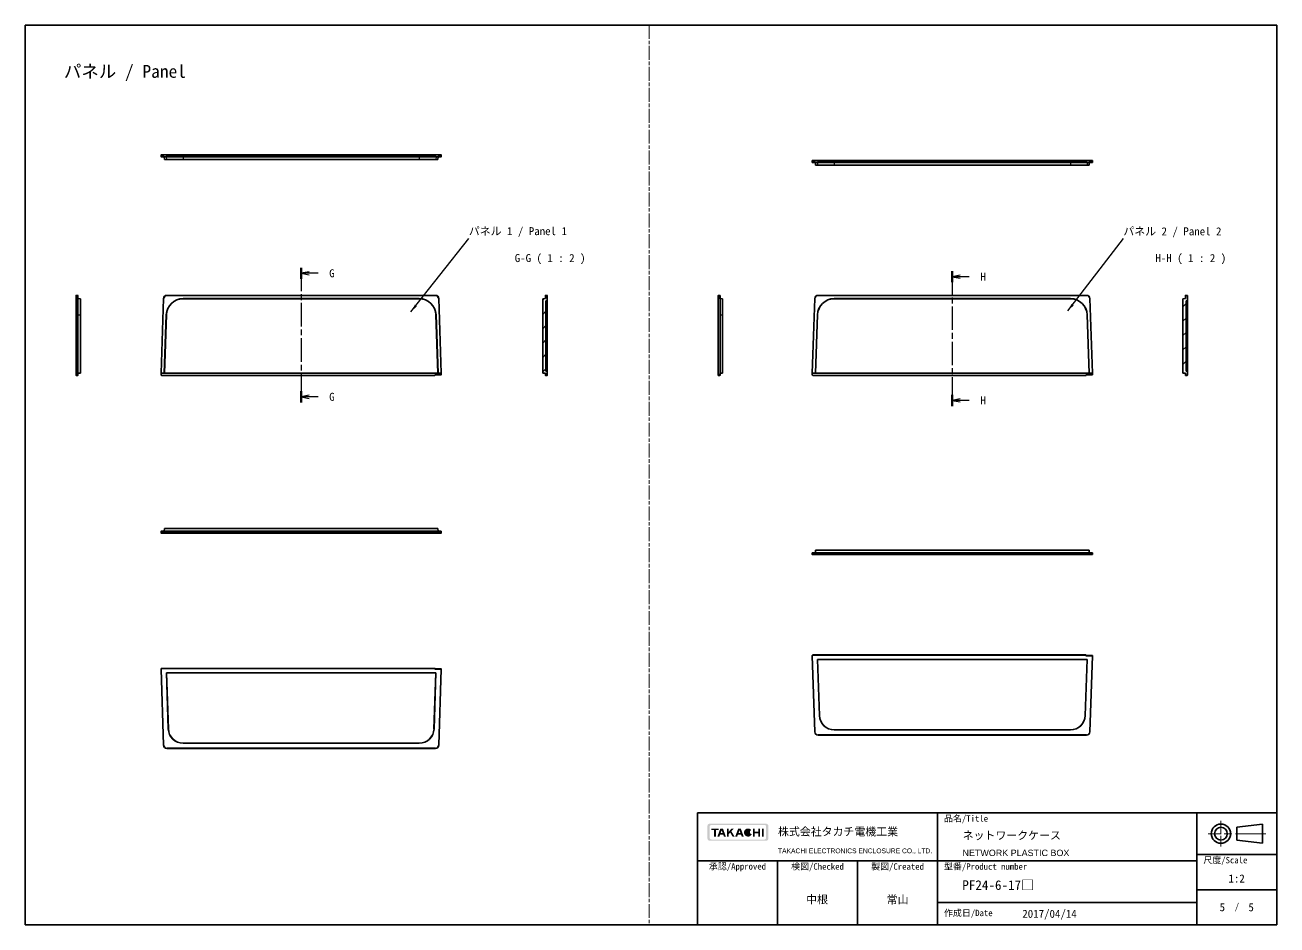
# Model space of a CAD drawing. Header units: millimetres. Extents: x 29 to 4761, y 16 to 859.
# Drawn here: x 3979 to 4761, y 16 to 578 of the extents above; entities that cross this region are included whole.
import ezdxf
from ezdxf.enums import TextEntityAlignment as Align

# ---------------------------------------------------------------- set-up
doc = ezdxf.new("R2010")
doc.units = ezdxf.units.MM
doc.header["$LTSCALE"] = 2
doc.linetypes.add('CHAIN', pattern=[0.3543, 0.2362, -0.0295, 0.0591, -0.0295])
for name, color, linetype, lineweight in [('Border (ISO)', 7, 'Continuous', 35), ('Hatch (ISO)', 1, 'Continuous', 18), ('Section Line (ISO)', 7, 'CHAIN', 25), ('Sketch Geometry (ISO)', 7, 'Continuous', 18), ('Symbol (ISO)', 7, 'Continuous', 18), ('Title (ISO)', 7, 'Continuous', 35), ('Visible (ISO)', 7, 'Continuous', 35), ('Visible Narrow (ISO)', 7, 'Continuous', 25)]:
    doc.layers.add(name, color=color, linetype=linetype, lineweight=lineweight)
doc.styles.add('QCADDimTextStyle', font='txt')
doc.styles.add('textstyle4', font='msgothic.ttc')
doc.styles.add('textstyle5', font='arial.ttf')
doc.dimstyles.new('QCADDimStyle', dxfattribs={"dimtxt": 1.8, "dimasz": 1.8, "dimexe": 0.18, "dimexo": 0.0625, "dimgap": 0.09, "dimtad": 0, "dimtih": 1, "dimtoh": 1, "dimdec": 4, "dimzin": 0, "dimdsep": 46, "dimtxsty": 'QCADDimTextStyle', "dimcen": 0.09, "dimadec": 0, "dimazin": 0, "dimtfac": 1, "dimtdec": 4, "dimtofl": 0, "dimtmove": 2, "dimatfit": 3, "dimfxl": 0, "dimtolj": 1, "dimtzin": 0, "dimarcsym": 0})
pattern_1 = [(45, (3950, 0.015), (-4.49013, 4.49013), [])]

# ---------------------------------------------------------------- blocks, each defined once
blk = doc.blocks.new('図面枠 tk図枠')
at = {"layer": 'Border (ISO)'}
for p, q in [((14.5, 289), (405.5, 289)), ((14.5, 289), (14.5, 8)), ((405.5, 289), (405.5, 8)), ((14.5, 8), (405.5, 8))]:
    blk.add_line(p, q, dxfattribs=at)
blk = doc.blocks.new('表題欄 tk表題欄')
at = {"layer": 'Hatch (ISO)', "transparency": 33554687}
h = blk.add_hatch(color=256, dxfattribs=at)
edge = h.paths.add_edge_path(flags=0)
edge.add_arc((95.58, 236.3), 0.596, 270, 360)
edge.add_line((96.17, 236.3), (96.17, 239.71))
edge.add_arc((95.58, 239.71), 0.596, 0, 90)
edge.add_line((95.58, 240.31), (79.14, 240.31))
edge.add_arc((79.14, 239.71), 0.596, 90, 180)
edge.add_line((78.54, 239.71), (78.54, 236.3))
edge.add_arc((79.14, 236.3), 0.596, 180, 270)
edge.add_line((79.14, 235.7), (95.58, 235.7))
edge = h.paths.add_edge_path(flags=0)
edge.add_line((77.84, 239.96), (77.84, 236.05))
edge.add_arc((78.54, 236.05), 0.702, 180, 270)
edge.add_line((78.54, 235.35), (96.17, 235.35))
edge.add_arc((96.17, 236.05), 0.702, 270, 360)
edge.add_line((96.87, 236.05), (96.87, 239.96))
edge.add_arc((96.17, 239.96), 0.702, 0, 90)
edge.add_line((96.17, 240.66), (78.54, 240.66))
edge.add_arc((78.54, 239.96), 0.702, 90, 180)
for points in [[(79.07, 239.15), (79.07, 238.66), (79.92, 238.66), (79.92, 236.66), (80.51, 236.66), (80.51, 238.66), (81.36, 238.66), (81.36, 239.15)], [(85.68, 236.66), (84.94, 237.89), (84.42, 237.32), (84.42, 236.66), (83.9, 236.66), (83.9, 239.15), (84.42, 239.15), (84.42, 238.1), (85.39, 239.15), (86.11, 239.15), (85.32, 238.3), (86.3, 236.66)], [(92.09, 239.15), (92.09, 236.66), (92.61, 236.66), (92.61, 237.66), (93.77, 237.66), (93.77, 236.66), (94.29, 236.66), (94.29, 239.15), (93.77, 239.15), (93.77, 238.15), (92.61, 238.15), (92.61, 239.15)], [(94.84, 239.15), (94.84, 236.66), (95.36, 236.66), (95.36, 239.15)]]:
    blk.add_hatch(color=256, dxfattribs=at).paths.add_polyline_path(points, flags=0)
h = blk.add_hatch(color=256, dxfattribs=at)
h.paths.add_polyline_path([(82.59, 237.71), (81.95, 237.71), (82.27, 238.58)], flags=0)
h.paths.add_polyline_path([(82.78, 237.2), (81.76, 237.2), (81.57, 236.66), (80.95, 236.66), (81.86, 239.15), (82.68, 239.15), (83.59, 236.66), (82.98, 236.66)], flags=0)
h = blk.add_hatch(color=256, dxfattribs=at)
h.paths.add_polyline_path([(87.53, 237.71), (88.16, 237.71), (87.85, 238.58)], flags=0)
h.paths.add_polyline_path([(87.14, 236.66), (87.34, 237.2), (88.35, 237.2), (88.55, 236.66), (89.17, 236.66), (88.25, 239.15), (87.44, 239.15), (86.52, 236.66)], flags=0)
h = blk.add_hatch(color=256, dxfattribs=at)
edge = h.paths.add_edge_path(flags=0)
edge.add_arc((90.52, 237.9), 1.27, 38.5505, 336.582)
edge.add_line((91.69, 237.4), (91.17, 237.62))
edge.add_ellipse((90.52, 237.9), major_axis=(0, -0.8), ratio=0.867347, start_angle=-235.349, end_angle=69.4109, ccw=False)
edge.add_line((91.09, 238.36), (91.52, 238.7))
at = {"layer": 'Title (ISO)'}
for p, q in [((74.71, 244.05), (255.71, 244.05)), ((74.71, 209.05), (74.71, 244.05)), ((149.71, 244.05), (149.71, 209.05)), ((230.71, 244.05), (230.71, 209.05)), ((255.71, 244.05), (255.71, 209.05)), ((243.21, 239.55), (251.21, 240.55)), ((243.21, 239.55), (243.21, 235.55)), ((251.21, 234.55), (251.21, 240.55)), ((243.21, 235.55), (251.21, 234.55)), ((230.71, 231.05), (255.71, 231.05)), ((74.71, 229.05), (230.71, 229.05)), ((99.71, 229.05), (99.71, 209.05)), ((124.71, 229.05), (124.71, 209.05)), ((230.71, 220.05), (255.71, 220.05)), ((149.71, 216.05), (230.71, 216.05)), ((255.71, 209.05), (74.71, 209.05))]:
    blk.add_line(p, q, dxfattribs=at)
at = {"layer": 'Title (ISO)', "color": 4, "linetype": 'CHAIN', "lineweight": 18, "ltscale": 8.88956}
blk.add_line((238.21, 241.55), (238.21, 233.55), dxfattribs=at)
at = {"layer": 'Title (ISO)', "color": 4, "linetype": 'CHAIN', "lineweight": 18, "ltscale": 20.001633}
blk.add_line((252.21, 237.55), (234.21, 237.55), dxfattribs=at)
at = {"layer": 'Title (ISO)'}
for radius in [3, 2]:
    blk.add_circle((238.21, 237.55), radius, dxfattribs=at)
at = {"layer": 'Title (ISO)', "color": 1, "char_height": 2, "line_spacing_factor": 1.5, "style": 'textstyle4'}
for s, insert, attachment_point in [('\\fMS Gothic|b0|i0|undefinedundefined|undefinedundefined;\\H2.0000;品名/Title', (151.71, 242.05), 4), ('\\fMS Gothic|b0|i0|undefinedundefined|undefinedundefined;\\H2.0000;承認/Approved', (87.21, 227.05), 5), ('\\fMS Gothic|b0|i0|undefinedundefined|undefinedundefined;\\H2.0000;検図/Checked', (112.21, 227.05), 5), ('\\fMS Gothic|b0|i0|undefinedundefined|undefinedundefined;\\H2.0000;製図/Created', (137.21, 227.05), 5), ('\\fMS Gothic|b0|i0|undefinedundefined|undefinedundefined;\\H2.0000;型番/Product number', (151.71, 227.05), 4), ('\\fMS Gothic|b0|i0|undefinedundefined|undefinedundefined;\\H2.0000;尺度/Scale', (232.71, 229.05), 4), ('\\fMS Gothic|b0|i0|undefinedundefined|undefinedundefined;\\H2.0000;作成日/Date', (151.71, 212.55), 4)]:
    blk.add_mtext(s, dxfattribs=dict(at, insert=insert, attachment_point=attachment_point))
at = {"layer": 'Title (ISO)', "color": 7, "line_spacing_factor": 1.5, "style": 'textstyle4'}
for s, insert, char_height, attachment_point in [('株式会社タカチ電機工業', (99.87, 238.05), 2.5, 4), ('\\fArial|b0|i0|undefinedundefined|undefinedundefined;\\H1.4986;TAKACHI ELECTRONICS ENCLOSURE CO., LTD.', (99.87, 232.05), 1.4986, 4), ('\\fMS Gothic|b0|i0|undefinedundefined|undefinedundefined;\\H2.0000;/', (243.21, 214.55), 2, 5)]:
    blk.add_mtext(s, dxfattribs=dict(at, insert=insert, char_height=char_height, attachment_point=attachment_point))
at = {"layer": 'Title (ISO)', "color": 7}
for tag, height, style, p in [('<品名>', 2.5, 'textstyle4', (157.54, 237)), ('<Title>', 2, 'textstyle5', (157.5, 231.55)), ('<型番>', 3, 'textstyle4', (157.44, 221.49))]:
    blk.add_attdef(tag, text='', height=height, dxfattribs=dict(at, style=style)).set_placement(p, align=Align.MIDDLE_LEFT)
at = {"layer": 'Title (ISO)', "color": 7, "style": 'textstyle4'}
for tag, p in [('<尺度>', (243.11, 223.55)), ('<承認>', (87.21, 217.05)), ('<検図>', (112.07, 217)), ('<製図>', (137.21, 216.96)), ('<ページ_No.>', (238.86, 214.55)), ('<総ページ数>', (247.71, 214.55)), ('作成日', (184.67, 212.53))]:
    blk.add_attdef(tag, text='', height=2.5, dxfattribs=at).set_placement(p, align=Align.MIDDLE_CENTER)
blk = doc.blocks.new('2dTransSection6')
at = {"layer": 'Section Line (ISO)', "linetype": 'CHAIN', "ltscale": 15.550356}
blk.add_line((100.74, 213.24), (100.74, 171.16), dxfattribs=at)
at = {"layer": 'Section Line (ISO)', "linetype": 'Continuous', "lineweight": 50}
for p, q in [((100.74, 213.24), (100.74, 209.73)), ((100.74, 174.67), (100.74, 171.16))]:
    blk.add_line(p, q, dxfattribs=at)
at = {"layer": 'Section Line (ISO)', "linetype": 'Continuous'}
for p, q in [((103.24, 211.98), (100.74, 211.48)), ((103.24, 211.48), (100.74, 211.48)), ((100.74, 211.48), (103.24, 210.98)), ((106.04, 211.48), (103.24, 211.48)), ((103.24, 173.41), (100.74, 172.91)), ((103.24, 172.91), (100.74, 172.91)), ((100.74, 172.91), (103.24, 172.41)), ((106.04, 172.91), (103.24, 172.91))]:
    blk.add_line(p, q, dxfattribs=at)
at = {"layer": 'Section Line (ISO)', "char_height": 2.5, "attachment_point": 7, "style": 'textstyle4'}
for insert in [(109.5, 210.21), (109.5, 171.64)]:
    blk.add_mtext('G', dxfattribs=dict(at, insert=insert))
blk = doc.blocks.new('2dTransSection7')
at = {"layer": 'Section Line (ISO)', "linetype": 'CHAIN', "ltscale": 15.575202}
blk.add_line((304.11, 212.19), (304.11, 170.04), dxfattribs=at)
at = {"layer": 'Section Line (ISO)', "linetype": 'Continuous', "lineweight": 50}
for p, q in [((304.11, 212.19), (304.11, 208.67)), ((304.11, 173.56), (304.11, 170.04))]:
    blk.add_line(p, q, dxfattribs=at)
at = {"layer": 'Section Line (ISO)', "linetype": 'Continuous'}
for p, q in [((306.61, 210.93), (304.11, 210.43)), ((306.61, 210.43), (304.11, 210.43)), ((304.11, 210.43), (306.61, 209.93)), ((309.42, 210.43), (306.61, 210.43)), ((306.61, 172.3), (304.11, 171.8)), ((306.61, 171.8), (304.11, 171.8)), ((304.11, 171.8), (306.61, 171.3)), ((309.42, 171.8), (306.61, 171.8))]:
    blk.add_line(p, q, dxfattribs=at)
at = {"layer": 'Section Line (ISO)', "char_height": 2.5, "attachment_point": 7, "style": 'textstyle4'}
for insert in [(312.9, 209.2), (312.9, 170.58)]:
    blk.add_mtext('H', dxfattribs=dict(at, insert=insert))

msp = doc.modelspace()

# ---------------------------------------------------------------- hatches: boundary and pattern name
at = {"layer": 'Hatch (ISO)', "transparency": 33554687}
h = msp.add_hatch(dxfattribs=at)
h.set_pattern_fill('ANSI31', color=256, scale=50.8, style=0, pattern_type=0)
h.set_pattern_definition(pattern_1)
edge = h.paths.add_edge_path(flags=0)
edge.add_ellipse((4304.15, 359.27), major_axis=(-0.0999, -0.0035), ratio=1, start_angle=0, end_angle=88)
edge.add_line((4304.15, 359.17), (4305.1, 359.17))
edge.add_ellipse((4305.1, 359.27), major_axis=(0, -0.1), ratio=1, start_angle=0, end_angle=90)
edge.add_line((4305.2, 359.27), (4305.2, 361.92))
edge.add_line((4305.2, 361.92), (4304.4, 361.95))
edge.add_line((4304.4, 361.95), (4304.4, 405.89))
edge.add_line((4304.4, 405.89), (4305.2, 405.92))
edge.add_line((4305.2, 405.92), (4305.2, 409.07))
edge.add_ellipse((4305.1, 409.07), major_axis=(0.1, 0), ratio=1, start_angle=0, end_angle=90)
edge.add_line((4305.1, 409.17), (4304.1, 409.17))
edge.add_ellipse((4304.1, 409.07), major_axis=(0, 0.1), ratio=1, start_angle=0, end_angle=90)
edge.add_line((4304, 409.07), (4304, 407.17))
edge.add_line((4304, 407.17), (4302.4, 407.11))
edge.add_line((4302.4, 407.11), (4302.4, 360.68))
edge.add_line((4302.4, 360.68), (4304, 360.67))
edge.add_line((4304, 360.67), (4304.05, 359.26))
h = msp.add_hatch(dxfattribs=at)
h.set_pattern_fill('ANSI31', color=256, scale=50.8, style=0, pattern_type=0)
h.set_pattern_definition(pattern_1)
edge = h.paths.add_edge_path(flags=0)
edge.add_ellipse((4703.99, 359.27), major_axis=(-0.0999, -0.0035), ratio=1, start_angle=0, end_angle=88)
edge.add_line((4703.99, 359.17), (4704.94, 359.17))
edge.add_ellipse((4704.94, 359.27), major_axis=(0, -0.1), ratio=1, start_angle=0, end_angle=90)
edge.add_line((4705.04, 359.27), (4705.04, 361.92))
edge.add_line((4705.04, 361.92), (4704.24, 361.95))
edge.add_line((4704.24, 361.95), (4704.24, 405.89))
edge.add_line((4704.24, 405.89), (4705.04, 405.92))
edge.add_line((4705.04, 405.92), (4705.04, 409.07))
edge.add_ellipse((4704.94, 409.07), major_axis=(0.1, 0), ratio=1, start_angle=0, end_angle=90)
edge.add_line((4704.94, 409.17), (4703.94, 409.17))
edge.add_ellipse((4703.94, 409.07), major_axis=(0, 0.1), ratio=1, start_angle=0, end_angle=90)
edge.add_line((4703.84, 409.07), (4703.84, 407.17))
edge.add_line((4703.84, 407.17), (4702.24, 407.11))
edge.add_line((4702.24, 407.11), (4702.24, 360.68))
edge.add_line((4702.24, 360.68), (4703.84, 360.67))
edge.add_line((4703.84, 360.67), (4703.89, 359.26))

# ---------------------------------------------------------------- linework, layer by layer
at = {"layer": 'Sketch Geometry (ISO)', "color": 4, "linetype": 'CHAIN', "lineweight": 18, "ltscale": 18.445457}
msp.add_line((4368.76, 578.03), (4368.76, 16), dxfattribs=at)
at = {"layer": 'Visible (ISO)'}
for p, q in [((4063.95, 496.84), (4063.95, 495.88)), ((4063.98, 495.81), (4064.01, 495.77)), ((4064.05, 496.94), (4064.05, 496.94)), ((4065.68, 496.94), (4064.05, 496.94)), ((4064.08, 495.74), (4065.68, 495.74)), ((4065.68, 496.94), (4067.58, 496.94)), ((4067.58, 495.74), (4065.68, 495.74)), ((4065.98, 495.74), (4066.04, 494.14)), ((4066.04, 494.14), (4067.29, 494.14)), ((4077.73, 494.14), (4067.29, 494.14)), ((4235.38, 496.94), (4067.58, 496.94)), ((4067.58, 495.74), (4235.38, 495.74)), ((4077.73, 494.14), (4225.24, 494.14)), ((4235.68, 494.14), (4225.24, 494.14)), ((4235.38, 496.94), (4237.28, 496.94)), ((4237.28, 495.74), (4235.38, 495.74)), ((4235.68, 494.14), (4236.93, 494.14)), ((4236.98, 495.74), (4236.93, 494.14)), ((4238.92, 496.94), (4237.28, 496.94)), ((4237.28, 495.74), (4238.88, 495.74)), ((4238.96, 495.77), (4238.99, 495.81)), ((4239.02, 495.88), (4239.02, 496.84)), ((4470.69, 493.32), (4470.69, 492.35)), ((4470.79, 493.42), (4470.79, 493.42)), ((4472.43, 493.42), (4470.79, 493.42)), ((4472.43, 493.42), (4474.33, 493.42)), ((4642.13, 493.42), (4474.33, 493.42)), ((4642.13, 493.42), (4644.03, 493.42)), ((4645.66, 493.42), (4644.03, 493.42)), ((4645.76, 492.35), (4645.76, 493.32)), ((4470.72, 492.28), (4470.76, 492.25)), ((4470.83, 492.22), (4472.43, 492.22)), ((4474.33, 492.22), (4472.43, 492.22)), ((4472.73, 492.22), (4472.79, 490.62)), ((4472.79, 490.62), (4474.04, 490.62)), ((4484.47, 490.62), (4474.04, 490.62)), ((4474.33, 492.22), (4642.13, 492.22)), ((4484.47, 490.62), (4631.98, 490.62)), ((4642.42, 490.62), (4631.98, 490.62)), ((4644.03, 492.22), (4642.13, 492.22)), ((4642.42, 490.62), (4643.67, 490.62)), ((4643.73, 492.22), (4643.67, 490.62)), ((4644.03, 492.22), (4645.63, 492.22)), ((4645.7, 492.25), (4645.74, 492.28)), ((4010.86, 407.23), (4010.86, 409.07)), ((4010.86, 407.23), (4010.86, 359.68)), ((4011.96, 409.17), (4010.96, 409.17)), ((4012.06, 409.07), (4012.06, 407.23)), ((4012.06, 360.67), (4012.06, 407.23)), ((4012.06, 407.17), (4013.66, 407.11)), ((4013.66, 407.11), (4013.66, 397.03)), ((4065.58, 407.24), (4063.98, 360.67)), ((4235.38, 409.17), (4067.58, 409.17)), ((4225.24, 407.17), (4077.73, 407.17)), ((4077.73, 407.11), (4225.24, 407.11)), ((4238.98, 360.67), (4237.38, 407.24)), ((4304, 407.17), (4302.4, 407.11)), ((4302.4, 407.11), (4302.4, 360.68)), ((4304, 409.07), (4304, 407.17)), ((4305.1, 409.17), (4304.1, 409.17)), ((4305.2, 405.92), (4305.2, 409.07)), ((4411.95, 407.23), (4411.95, 409.07)), ((4411.95, 407.23), (4411.95, 359.68)), ((4413.05, 409.17), (4412.05, 409.17)), ((4413.15, 409.07), (4413.15, 407.23)), ((4413.15, 360.67), (4413.15, 407.23)), ((4413.15, 407.17), (4414.75, 407.11)), ((4414.75, 407.11), (4414.75, 397.03)), ((4472.33, 407.24), (4470.73, 360.67)), ((4642.13, 409.17), (4474.33, 409.17)), ((4631.98, 407.17), (4484.47, 407.17)), ((4484.47, 407.11), (4631.98, 407.11)), ((4645.73, 360.67), (4644.13, 407.24)), ((4703.84, 407.17), (4702.24, 407.11)), ((4702.24, 407.11), (4702.24, 360.68)), ((4703.84, 409.07), (4703.84, 407.17)), ((4704.94, 409.17), (4703.94, 409.17)), ((4705.04, 405.92), (4705.04, 409.07)), ((4304.4, 405.89), (4305.2, 405.92)), ((4304.4, 361.95), (4304.4, 405.89)), ((4305.2, 405.92), (4305.2, 396.99)), ((4704.24, 405.89), (4705.04, 405.92)), ((4704.24, 361.95), (4704.24, 405.89)), ((4705.04, 405.92), (4705.04, 396.99)), ((4013.66, 360.68), (4013.66, 397.03)), ((4067.23, 397.03), (4065.98, 360.67)), ((4066.04, 360.68), (4067.29, 397.03)), ((4235.68, 397.03), (4236.93, 360.68)), ((4236.98, 360.67), (4235.73, 397.03)), ((4305.2, 396.99), (4305.2, 361.92)), ((4414.75, 360.68), (4414.75, 397.03)), ((4473.98, 397.03), (4472.73, 360.67)), ((4472.79, 360.68), (4474.04, 397.03)), ((4642.42, 397.03), (4643.67, 360.68)), ((4643.73, 360.67), (4642.48, 397.03)), ((4705.04, 396.99), (4705.04, 361.92)), ((4012.02, 359.68), (4012.06, 360.67)), ((4012.06, 360.67), (4013.66, 360.68)), ((4063.98, 360.67), (4063.95, 359.68)), ((4064.08, 360.67), (4064.08, 360.67)), ((4064.08, 360.67), (4065.98, 360.67)), ((4065.98, 360.67), (4066.04, 360.68)), ((4065.98, 360.67), (4236.98, 360.67)), ((4236.93, 360.68), (4066.04, 360.68)), ((4236.98, 360.67), (4236.93, 360.68)), ((4236.98, 360.67), (4238.88, 360.67)), ((4238.88, 360.67), (4238.88, 360.67)), ((4239.02, 359.67), (4238.98, 360.67)), ((4302.4, 360.68), (4304, 360.67)), ((4304, 360.67), (4304.05, 359.26)), ((4305.2, 361.92), (4304.4, 361.95)), ((4305.2, 359.27), (4305.2, 361.92)), ((4413.11, 359.68), (4413.15, 360.67)), ((4413.15, 360.67), (4414.75, 360.68)), ((4470.73, 360.67), (4470.69, 359.68)), ((4470.83, 360.67), (4470.83, 360.67)), ((4470.83, 360.67), (4472.73, 360.67)), ((4472.73, 360.67), (4472.79, 360.68)), ((4472.73, 360.67), (4643.73, 360.67)), ((4643.67, 360.68), (4472.79, 360.68)), ((4643.73, 360.67), (4643.67, 360.68)), ((4643.73, 360.67), (4645.63, 360.67)), ((4645.63, 360.67), (4645.63, 360.67)), ((4645.76, 359.67), (4645.73, 360.67)), ((4702.24, 360.68), (4703.84, 360.67)), ((4703.84, 360.67), (4703.89, 359.26)), ((4705.04, 361.92), (4704.24, 361.95)), ((4705.04, 359.27), (4705.04, 361.92)), ((4010.86, 359.27), (4010.86, 359.68)), ((4010.96, 359.17), (4011.91, 359.17)), ((4012.02, 359.68), (4012.01, 359.26)), ((4064.45, 359.17), (4234.94, 359.17)), ((4235.04, 359.27), (4235.04, 359.57)), ((4235.04, 359.57), (4238.92, 359.57)), ((4304.15, 359.17), (4305.1, 359.17)), ((4411.95, 359.27), (4411.95, 359.68)), ((4412.05, 359.17), (4413, 359.17)), ((4413.11, 359.68), (4413.1, 359.26)), ((4471.19, 359.17), (4641.68, 359.17)), ((4641.78, 359.27), (4641.78, 359.57)), ((4641.78, 359.57), (4645.66, 359.57)), ((4703.99, 359.17), (4704.94, 359.17)), ((4063.95, 260.82), (4063.95, 261.78)), ((4063.98, 261.85), (4064.01, 261.89)), ((4064.45, 260.72), (4064.05, 260.72)), ((4064.08, 261.92), (4064.08, 261.92)), ((4064.08, 261.92), (4065.98, 261.92)), ((4064.45, 260.72), (4234.94, 260.72)), ((4065.98, 261.92), (4066.04, 263.52)), ((4065.98, 261.92), (4236.98, 261.92)), ((4236.93, 263.52), (4066.04, 263.52)), ((4234.94, 260.72), (4238.92, 260.72)), ((4235.04, 261.77), (4235.04, 261.78)), ((4235.04, 260.82), (4235.04, 261.77)), ((4236.98, 261.92), (4236.93, 263.52)), ((4236.98, 261.92), (4238.88, 261.92)), ((4238.88, 261.92), (4238.88, 261.92)), ((4238.96, 261.89), (4238.99, 261.85)), ((4239.02, 261.78), (4239.02, 260.82)), ((4470.69, 247.37), (4470.69, 248.33)), ((4470.72, 248.4), (4470.76, 248.44)), ((4471.19, 247.27), (4470.79, 247.27)), ((4470.83, 248.47), (4470.83, 248.47)), ((4470.83, 248.47), (4472.73, 248.47)), ((4471.19, 247.27), (4641.68, 247.27)), ((4472.73, 248.47), (4472.79, 250.07)), ((4472.73, 248.47), (4643.73, 248.47)), ((4643.67, 250.07), (4472.79, 250.07)), ((4641.68, 247.27), (4645.66, 247.27)), ((4641.78, 248.32), (4641.78, 248.33)), ((4641.78, 247.37), (4641.78, 248.32)), ((4643.73, 248.47), (4643.67, 250.07)), ((4643.73, 248.47), (4645.63, 248.47)), ((4645.63, 248.47), (4645.63, 248.47)), ((4645.7, 248.44), (4645.74, 248.4)), ((4645.76, 248.33), (4645.76, 247.37)), ((4470.69, 184.1), (4472.33, 136.54)), ((4641.68, 184.61), (4471.19, 184.61)), ((4475.23, 146.8), (4474.02, 181.86)), ((4474.02, 181.86), (4642.44, 181.86)), ((4474.02, 181.86), (4474.05, 181.84)), ((4642.41, 181.84), (4474.05, 181.84)), ((4474.05, 181.84), (4475.26, 146.8)), ((4641.2, 146.8), (4642.41, 181.84)), ((4642.44, 181.86), (4641.23, 146.8)), ((4641.78, 184.21), (4641.68, 184.11)), ((4641.78, 184.21), (4641.78, 184.51)), ((4645.66, 184.21), (4641.78, 184.21)), ((4642.44, 181.86), (4642.41, 181.84)), ((4644.13, 136.54), (4645.76, 184.11)), ((4063.95, 175.75), (4065.58, 128.2)), ((4234.94, 176.27), (4064.45, 176.27)), ((4068.48, 138.45), (4067.28, 173.52)), ((4067.28, 173.52), (4235.69, 173.52)), ((4067.28, 173.52), (4067.31, 173.49)), ((4235.66, 173.49), (4067.31, 173.49)), ((4067.31, 173.49), (4068.51, 138.45)), ((4234.45, 138.45), (4235.66, 173.49)), ((4235.69, 173.52), (4234.48, 138.45)), ((4235.04, 175.87), (4234.94, 175.77)), ((4235.04, 175.87), (4235.04, 176.17)), ((4238.92, 175.87), (4235.04, 175.87)), ((4235.69, 173.52), (4235.66, 173.49)), ((4237.38, 128.2), (4239.02, 175.76)), ((4474.33, 134.61), (4642.13, 134.61)), ((4484.47, 137.89), (4631.98, 137.89)), ((4631.98, 137.86), (4484.47, 137.86)), ((4067.58, 126.27), (4235.38, 126.27)), ((4077.73, 129.55), (4225.24, 129.55)), ((4225.24, 129.52), (4077.73, 129.52))]:
    msp.add_line(p, q, dxfattribs=at)
for centre, radius, start, end in [((4064.05, 496.84), 0.1, 90, 180), ((4238.92, 496.84), 0.1, 0, 90), ((4238.92, 495.88), 0.1, 315.42326, 0), ((4470.79, 493.32), 0.1, 90, 180), ((4645.66, 493.32), 0.1, 0, 90), ((4645.66, 492.35), 0.1, 315.42326, 0), ((4010.96, 409.07), 0.1, 90, 180), ((4011.96, 409.07), 0.1, 0, 90), ((4067.58, 407.17), 2, 90, 178.02931), ((4077.73, 396.67), 10.5, 90, 178.02931), ((4077.73, 396.67), 10.44, 90, 178.02931), ((4225.24, 396.67), 10.5, 1.97069, 90), ((4225.24, 396.67), 10.44, 1.97069, 90), ((4235.38, 407.17), 2, 1.97069, 90), ((4304.1, 409.07), 0.1, 90, 180), ((4305.1, 409.07), 0.1, 0, 90), ((4412.05, 409.07), 0.1, 90, 180), ((4413.05, 409.07), 0.1, 0, 90), ((4474.33, 407.17), 2, 90, 178.02931), ((4484.47, 396.67), 10.5, 90, 178.02931), ((4484.47, 396.67), 10.44, 90, 178.02931), ((4631.98, 396.67), 10.5, 1.97069, 90), ((4631.98, 396.67), 10.44, 1.97069, 90), ((4642.13, 407.17), 2, 1.97069, 90), ((4703.94, 409.07), 0.1, 90, 180), ((4704.94, 409.07), 0.1, 0, 90), ((4010.96, 359.27), 0.1, 180, 270), ((4011.91, 359.27), 0.1, 270, 358), ((4064.45, 359.67), 0.5, 178.02931, 270), ((4234.94, 359.27), 0.1, 270, 0), ((4238.92, 359.67), 0.1, 270, 1.97069), ((4304.15, 359.27), 0.1, 182, 270), ((4305.1, 359.27), 0.1, 270, 0), ((4412.05, 359.27), 0.1, 180, 270), ((4413, 359.27), 0.1, 270, 358), ((4471.19, 359.67), 0.5, 178.02931, 270), ((4641.68, 359.27), 0.1, 270, 0), ((4645.66, 359.67), 0.1, 270, 1.97069), ((4703.99, 359.27), 0.1, 182, 270), ((4704.94, 359.27), 0.1, 270, 0), ((4064.05, 260.82), 0.1, 180, 270), ((4234.94, 260.82), 0.1, 270, 0), ((4238.92, 260.82), 0.1, 270, 0), ((4238.92, 261.78), 0.1, 0, 44.57674), ((4470.79, 247.37), 0.1, 180, 270), ((4641.68, 247.37), 0.1, 270, 0), ((4645.66, 247.37), 0.1, 270, 0), ((4645.66, 248.33), 0.1, 0, 44.57674), ((4471.19, 184.11), 0.5, 90, 181.97069), ((4641.68, 184.51), 0.1, 0, 90), ((4645.66, 184.11), 0.1, 358.02931, 90), ((4064.45, 175.77), 0.5, 90, 181.97069), ((4234.94, 176.17), 0.1, 0, 90), ((4238.92, 175.77), 0.1, 358.02931, 90), ((4484.47, 147.11), 9.25, 181.97069, 270), ((4484.47, 147.11), 9.22, 181.97069, 270), ((4631.98, 147.11), 9.25, 270, 358.02931), ((4631.98, 147.11), 9.22, 270, 358.02931), ((4077.73, 138.77), 9.25, 181.97069, 270), ((4077.73, 138.77), 9.22, 181.97069, 270), ((4225.24, 138.77), 9.25, 270, 358.02931), ((4225.24, 138.77), 9.22, 270, 358.02931), ((4474.33, 136.61), 2, 181.97069, 270), ((4642.13, 136.61), 2, 270, 358.02931), ((4067.58, 128.27), 2, 181.97069, 270), ((4235.38, 128.27), 2, 270, 358.02931)]:
    msp.add_arc(centre, radius, start, end, dxfattribs=at)
for centre, major_axis, ratio, start_param, end_param in [((4064.08, 495.84), (0.0386, 0.0923), 0.999158, 1.966889, 3.537685), ((4238.88, 495.84), (-0.0386, 0.0923), 0.999158, 2.7455, 4.316296), ((4470.83, 492.32), (0.0386, 0.0923), 0.999158, 1.966889, 3.537685), ((4645.63, 492.32), (-0.0386, 0.0923), 0.999158, 2.7455, 4.316296), ((4011.96, 360.67), (0.1, -0.0017), 0.034378, 0.0006, 1.571396), ((4064.08, 360.67), (0.0999, -0.0034), 0.017445, 3.141593, 4.712389), ((4238.88, 360.67), (-0.0999, -0.0034), 0.017445, 1.570796, 3.141593), ((4413.05, 360.67), (0.1, -0.0017), 0.034378, 0.0006, 1.571396), ((4470.83, 360.67), (0.0999, -0.0034), 0.017445, 3.141593, 4.712389), ((4645.63, 360.67), (-0.0999, -0.0034), 0.017445, 1.570796, 3.141593), ((4234.94, 359.67), (0.1, -0.1), 0.017455, 4.729842, 6.265732), ((4641.68, 359.67), (0.1, -0.1), 0.017455, 4.729842, 6.265732), ((4064.08, 261.82), (0.0386, -0.0923), 0.999158, 2.7455, 3.537685), ((4234.94, 261.78), (-0.0719, 0.0719), 0.965689, 3.944444, 5.480334), ((4234.94, 261.78), (0, 0.1), 0.999391, 4.712389, 4.747296), ((4238.88, 261.82), (-0.0386, -0.0923), 0.999158, 2.7455, 3.537685), ((4470.83, 248.37), (0.0386, -0.0923), 0.999158, 2.7455, 3.537685), ((4641.68, 248.33), (-0.0719, 0.0719), 0.965689, 3.944444, 5.480334), ((4641.68, 248.33), (0, 0.1), 0.999391, 4.712389, 4.747296), ((4645.63, 248.37), (-0.0386, -0.0923), 0.999158, 2.7455, 3.537685)]:
    msp.add_ellipse(centre, major_axis=major_axis, ratio=ratio, start_param=start_param, end_param=end_param, dxfattribs=at)
for points in [[(4063.95, 495.88), (4063.95, 495.87), (4063.95, 495.86), (4063.95, 495.85), (4063.95, 495.85), (4063.96, 495.84), (4063.96, 495.83), (4063.96, 495.82), (4063.97, 495.82), (4063.97, 495.81), (4063.97, 495.81), (4063.98, 495.81)], [(4470.69, 492.35), (4470.69, 492.35), (4470.69, 492.34), (4470.7, 492.33), (4470.7, 492.32), (4470.7, 492.31), (4470.71, 492.31), (4470.71, 492.3), (4470.71, 492.3), (4470.72, 492.29), (4470.72, 492.29), (4470.72, 492.28)], [(4063.95, 261.78), (4063.95, 261.79), (4063.95, 261.8), (4063.95, 261.81), (4063.95, 261.81), (4063.96, 261.82), (4063.96, 261.83), (4063.96, 261.84), (4063.97, 261.84), (4063.97, 261.85), (4063.97, 261.85), (4063.98, 261.85)], [(4470.69, 248.33), (4470.69, 248.34), (4470.69, 248.34), (4470.7, 248.36), (4470.7, 248.36), (4470.7, 248.37), (4470.71, 248.38), (4470.71, 248.39), (4470.71, 248.39), (4470.72, 248.4), (4470.72, 248.4), (4470.72, 248.4)]]:
    msp.add_open_spline(points, degree=3, knots=[1.57079633, 1.57079633, 1.57079633, 1.57079633, 1.57767533, 1.57767533, 1.58455434, 1.58455434, 1.59143335, 1.59143335, 1.59831235, 1.59831235, 1.60519136, 1.60519136, 1.60519136, 1.60519136], dxfattribs=at)
at = {"layer": 'Visible Narrow (ISO)'}
for p, q in [((4063.95, 496.84), (4063.95, 496.84)), ((4063.95, 496.84), (4065.58, 496.84)), ((4063.95, 495.88), (4063.95, 496.84)), ((4063.98, 495.84), (4063.95, 495.88)), ((4065.58, 495.84), (4063.98, 495.84)), ((4067.58, 496.84), (4065.58, 496.84)), ((4065.58, 495.84), (4065.58, 496.84)), ((4065.58, 495.84), (4067.58, 495.84)), ((4067.23, 495.74), (4067.29, 494.14)), ((4067.58, 496.94), (4067.58, 496.84)), ((4067.58, 496.84), (4235.38, 496.84)), ((4067.58, 495.84), (4067.58, 496.84)), ((4067.58, 495.84), (4067.58, 495.74)), ((4235.38, 495.84), (4067.58, 495.84)), ((4077.73, 495.74), (4077.73, 494.14)), ((4225.24, 495.74), (4225.24, 494.14)), ((4235.38, 496.94), (4235.38, 496.84)), ((4237.38, 496.84), (4235.38, 496.84)), ((4235.38, 495.84), (4235.38, 496.84)), ((4235.38, 495.84), (4235.38, 495.74)), ((4235.38, 495.84), (4237.38, 495.84)), ((4235.73, 495.74), (4235.68, 494.14)), ((4237.38, 496.84), (4239.02, 496.84)), ((4237.38, 495.84), (4237.38, 496.84)), ((4238.98, 495.84), (4237.38, 495.84)), ((4239.02, 495.88), (4238.98, 495.84)), ((4239.02, 496.84), (4239.02, 496.84)), ((4239.02, 496.84), (4239.02, 495.88)), ((4239.02, 495.88), (4239.02, 495.88)), ((4470.69, 493.32), (4470.69, 493.32)), ((4470.69, 493.32), (4472.33, 493.32)), ((4470.69, 492.35), (4470.69, 493.32)), ((4474.33, 493.32), (4472.33, 493.32)), ((4472.33, 492.32), (4472.33, 493.32)), ((4474.33, 493.42), (4474.33, 493.32)), ((4474.33, 493.32), (4642.13, 493.32)), ((4474.33, 492.32), (4474.33, 493.32)), ((4642.13, 493.42), (4642.13, 493.32)), ((4644.13, 493.32), (4642.13, 493.32)), ((4642.13, 492.32), (4642.13, 493.32)), ((4644.13, 493.32), (4645.76, 493.32)), ((4644.13, 492.32), (4644.13, 493.32)), ((4645.76, 493.32), (4645.76, 493.32)), ((4645.76, 493.32), (4645.76, 492.35)), ((4470.73, 492.32), (4470.69, 492.35)), ((4472.33, 492.32), (4470.73, 492.32)), ((4472.33, 492.32), (4474.33, 492.32)), ((4473.98, 492.22), (4474.04, 490.62)), ((4474.33, 492.32), (4474.33, 492.22)), ((4642.13, 492.32), (4474.33, 492.32)), ((4484.47, 492.22), (4484.47, 490.62)), ((4631.98, 492.22), (4631.98, 490.62)), ((4642.13, 492.32), (4642.13, 492.22)), ((4642.13, 492.32), (4644.13, 492.32)), ((4642.48, 492.22), (4642.42, 490.62)), ((4645.73, 492.32), (4644.13, 492.32)), ((4645.76, 492.35), (4645.73, 492.32)), ((4645.76, 492.35), (4645.76, 492.35)), ((4010.96, 409.17), (4010.96, 407.24)), ((4010.96, 359.68), (4010.96, 407.24)), ((4011.96, 407.24), (4010.96, 407.24)), ((4011.96, 407.24), (4011.96, 409.17)), ((4011.96, 407.24), (4011.96, 360.67)), ((4064.08, 360.67), (4065.68, 407.23)), ((4065.58, 407.24), (4065.68, 407.23)), ((4067.58, 409.17), (4067.58, 409.07)), ((4067.58, 409.07), (4235.38, 409.07)), ((4077.73, 407.17), (4077.73, 407.11)), ((4225.24, 407.17), (4225.24, 407.11)), ((4235.38, 409.17), (4235.38, 409.07)), ((4237.38, 407.24), (4237.28, 407.23)), ((4237.28, 407.23), (4238.88, 360.67)), ((4412.05, 409.17), (4412.05, 407.24)), ((4412.05, 359.68), (4412.05, 407.24)), ((4413.05, 407.24), (4412.05, 407.24)), ((4413.05, 407.24), (4413.05, 409.17)), ((4413.05, 407.24), (4413.05, 360.67)), ((4470.83, 360.67), (4472.43, 407.23)), ((4472.33, 407.24), (4472.43, 407.23)), ((4474.33, 409.17), (4474.33, 409.07)), ((4474.33, 409.07), (4642.13, 409.07)), ((4484.47, 407.17), (4484.47, 407.11)), ((4631.98, 407.17), (4631.98, 407.11)), ((4642.13, 409.17), (4642.13, 409.07)), ((4644.13, 407.24), (4644.03, 407.23)), ((4644.03, 407.23), (4645.63, 360.67)), ((4012.06, 397.03), (4013.66, 397.03)), ((4067.23, 397.03), (4067.29, 397.03)), ((4235.73, 397.03), (4235.68, 397.03)), ((4413.15, 397.03), (4414.75, 397.03)), ((4473.98, 397.03), (4474.04, 397.03)), ((4642.48, 397.03), (4642.42, 397.03)), ((4011.96, 360.67), (4011.92, 359.68)), ((4064.05, 359.68), (4064.08, 360.67)), ((4238.88, 360.67), (4238.92, 359.66)), ((4413.05, 360.67), (4413.01, 359.68)), ((4470.79, 359.68), (4470.83, 360.67)), ((4645.63, 360.67), (4645.66, 359.66)), ((4010.96, 359.68), (4010.96, 359.17)), ((4011.92, 359.68), (4010.96, 359.68)), ((4011.91, 359.17), (4011.92, 359.68)), ((4064.45, 359.26), (4064.45, 359.17)), ((4234.94, 359.26), (4064.45, 359.26)), ((4234.94, 359.66), (4234.94, 359.26)), ((4238.92, 359.66), (4234.94, 359.66)), ((4234.94, 359.17), (4234.94, 359.26)), ((4238.92, 359.57), (4238.92, 359.66)), ((4412.05, 359.68), (4412.05, 359.17)), ((4413.01, 359.68), (4412.05, 359.68)), ((4413, 359.17), (4413.01, 359.68)), ((4471.19, 359.26), (4471.19, 359.17)), ((4641.68, 359.26), (4471.19, 359.26)), ((4641.68, 359.66), (4641.68, 359.26)), ((4645.66, 359.66), (4641.68, 359.66)), ((4641.68, 359.17), (4641.68, 359.26)), ((4645.66, 359.57), (4645.66, 359.66)), ((4063.95, 260.82), (4064.45, 260.82)), ((4064.05, 261.88), (4064.08, 261.92)), ((4064.45, 261.87), (4064.45, 261.77)), ((4234.94, 261.87), (4064.45, 261.87)), ((4064.45, 261.77), (4234.94, 261.77)), ((4064.45, 260.82), (4064.45, 261.77)), ((4064.45, 260.72), (4064.45, 260.82)), ((4234.94, 260.82), (4064.45, 260.82)), ((4234.94, 261.88), (4234.94, 261.87)), ((4238.92, 261.88), (4234.94, 261.88)), ((4234.94, 261.77), (4234.94, 261.87)), ((4235.04, 261.77), (4234.94, 261.77)), ((4234.94, 261.77), (4234.94, 260.82)), ((4234.94, 260.82), (4235.04, 260.82)), ((4234.94, 260.72), (4234.94, 260.82)), ((4235.04, 261.78), (4238.92, 261.78)), ((4238.92, 260.82), (4235.04, 260.82)), ((4238.88, 261.92), (4238.92, 261.88)), ((4238.92, 261.78), (4238.92, 261.88)), ((4239.02, 261.78), (4238.92, 261.78)), ((4238.92, 261.78), (4238.92, 260.82)), ((4238.92, 260.82), (4239.02, 260.82)), ((4238.92, 260.72), (4238.92, 260.82)), ((4470.69, 247.37), (4471.19, 247.37)), ((4470.79, 248.43), (4470.83, 248.47)), ((4471.19, 248.42), (4471.19, 248.32)), ((4641.68, 248.42), (4471.19, 248.42)), ((4471.19, 248.32), (4641.68, 248.32)), ((4471.19, 247.37), (4471.19, 248.32)), ((4471.19, 247.27), (4471.19, 247.37)), ((4641.68, 247.37), (4471.19, 247.37)), ((4641.68, 248.43), (4641.68, 248.42)), ((4645.66, 248.43), (4641.68, 248.43)), ((4641.68, 248.32), (4641.68, 248.42)), ((4641.78, 248.32), (4641.68, 248.32)), ((4641.68, 248.32), (4641.68, 247.37)), ((4641.68, 247.37), (4641.78, 247.37)), ((4641.68, 247.27), (4641.68, 247.37)), ((4641.78, 248.33), (4645.66, 248.33)), ((4645.66, 247.37), (4641.78, 247.37)), ((4645.63, 248.47), (4645.66, 248.43)), ((4645.66, 248.33), (4645.66, 248.43)), ((4645.76, 248.33), (4645.66, 248.33)), ((4645.66, 248.33), (4645.66, 247.37)), ((4645.66, 247.37), (4645.76, 247.37)), ((4645.66, 247.27), (4645.66, 247.37)), ((4470.79, 184.1), (4470.69, 184.1)), ((4472.43, 136.55), (4470.79, 184.1)), ((4471.19, 184.51), (4471.19, 184.61)), ((4471.19, 184.51), (4641.68, 184.51)), ((4641.68, 184.51), (4641.68, 184.61)), ((4641.78, 184.51), (4641.68, 184.51)), ((4641.68, 184.51), (4641.68, 184.11)), ((4641.68, 184.11), (4645.66, 184.11)), ((4645.66, 184.11), (4644.03, 136.55)), ((4645.66, 184.11), (4645.66, 184.21)), ((4645.76, 184.11), (4645.66, 184.11)), ((4064.05, 175.75), (4063.95, 175.75)), ((4065.68, 128.2), (4064.05, 175.75)), ((4064.45, 176.17), (4064.45, 176.27)), ((4064.45, 176.17), (4234.94, 176.17)), ((4234.94, 176.17), (4234.94, 176.27)), ((4235.04, 176.17), (4234.94, 176.17)), ((4234.94, 176.17), (4234.94, 175.77)), ((4234.94, 175.77), (4238.92, 175.77)), ((4238.92, 175.77), (4237.28, 128.2)), ((4238.92, 175.77), (4238.92, 175.87)), ((4239.02, 175.76), (4238.92, 175.77)), ((4475.23, 146.8), (4475.26, 146.8)), ((4641.23, 146.8), (4641.2, 146.8)), ((4068.48, 138.45), (4068.51, 138.45)), ((4234.48, 138.45), (4234.45, 138.45)), ((4472.43, 136.55), (4472.33, 136.54)), ((4474.33, 134.71), (4474.33, 134.61)), ((4642.13, 134.71), (4474.33, 134.71)), ((4484.47, 137.86), (4484.47, 137.89)), ((4631.98, 137.86), (4631.98, 137.89)), ((4642.13, 134.71), (4642.13, 134.61)), ((4644.03, 136.55), (4644.13, 136.54)), ((4065.68, 128.2), (4065.58, 128.2)), ((4067.58, 126.37), (4067.58, 126.27)), ((4235.38, 126.37), (4067.58, 126.37)), ((4077.73, 129.52), (4077.73, 129.55)), ((4225.24, 129.52), (4225.24, 129.55)), ((4235.38, 126.37), (4235.38, 126.27)), ((4237.28, 128.2), (4237.38, 128.2))]:
    msp.add_line(p, q, dxfattribs=at)
for centre, radius, start, end in [((4067.58, 407.17), 1.9, 90, 178.02931), ((4235.38, 407.17), 1.9, 1.97069, 90), ((4474.33, 407.17), 1.9, 90, 178.02931), ((4642.13, 407.17), 1.9, 1.97069, 90), ((4064.45, 359.66), 0.4, 178.02931, 270), ((4471.19, 359.66), 0.4, 178.02931, 270), ((4471.19, 184.11), 0.4, 90, 181.97069), ((4064.45, 175.77), 0.4, 90, 181.97069), ((4474.33, 136.61), 1.9, 181.97069, 270), ((4642.13, 136.61), 1.9, 270, 358.02931), ((4067.58, 128.27), 1.9, 181.97069, 270), ((4235.38, 128.27), 1.9, 270, 358.02931)]:
    msp.add_arc(centre, radius, start, end, dxfattribs=at)
for centre, major_axis, ratio, start_param, end_param in [((4064.05, 496.84), (0, 0.1), 0.999409, 0, 1.570796), ((4064.05, 495.88), (-0.0712, -0.0702), 0.9988, 5.504574, 6.283185), ((4064.45, 495.88), (0.5, 0), 0.027937, 3.141593, 3.175988), ((4065.68, 496.84), (0, 0.1), 0.999409, 0, 1.570796), ((4065.68, 495.84), (0, -0.1), 0.999409, 4.712389, 6.283185), ((4237.28, 496.84), (0, 0.1), 0.999409, 4.712389, 6.283185), ((4237.28, 495.84), (0, -0.1), 0.999409, 0, 1.570796), ((4238.92, 496.84), (0, 0.1), 0.999409, 4.712389, 6.283185), ((4238.92, 495.88), (0.0712, -0.0702), 0.9988, 0, 0.778611), ((4470.79, 493.32), (0, 0.1), 0.999409, 0, 1.570796), ((4472.43, 493.32), (0, 0.1), 0.999409, 0, 1.570796), ((4644.03, 493.32), (0, 0.1), 0.999409, 4.712389, 6.283185), ((4645.66, 493.32), (0, 0.1), 0.999409, 4.712389, 6.283185), ((4470.79, 492.35), (-0.0712, -0.0702), 0.9988, 5.504574, 6.283185), ((4471.19, 492.35), (0.5, 0), 0.027937, 3.141593, 3.175988), ((4472.43, 492.32), (0, -0.1), 0.999409, 4.712389, 6.283185), ((4644.03, 492.32), (0, -0.1), 0.999409, 0, 1.570796), ((4645.66, 492.35), (0.0712, -0.0702), 0.9988, 0, 0.778611), ((4010.96, 407.23), (-0.1, 0), 0.034388, 4.712389, 6.283185), ((4011.96, 407.23), (0.1, 0), 0.034388, 0, 1.570796), ((4412.05, 407.23), (-0.1, 0), 0.034388, 4.712389, 6.283185), ((4413.05, 407.23), (0.1, 0), 0.034388, 0, 1.570796), ((4010.96, 359.68), (-0.1, 0), 0.034388, 4.712389, 6.283185), ((4011.92, 359.68), (0.0999, -0.0035), 0.034367, 0, 1.571996), ((4064.05, 359.68), (-0.0999, 0.0034), 0.034879, 0, 1.571996), ((4234.94, 359.27), (0.1, 0), 0.034899, 4.712389, 6.283185), ((4238.92, 359.67), (0.0999, 0.0034), 0.034879, 4.711189, 6.283185), ((4412.05, 359.68), (-0.1, 0), 0.034388, 4.712389, 6.283185), ((4413.01, 359.68), (0.0999, -0.0035), 0.034367, 0, 1.571996), ((4470.79, 359.68), (-0.0999, 0.0034), 0.034879, 0, 1.571996), ((4641.68, 359.27), (0.1, 0), 0.034899, 4.712389, 6.283185), ((4645.66, 359.67), (0.0999, 0.0034), 0.034879, 4.711189, 6.283185), ((4064.45, 261.78), (0.5, 0), 0.027937, 3.141593, 4.712389), ((4064.05, 261.78), (-0.0712, 0.0702), 0.9988, 5.4898, 6.283185), ((4064.45, 261.88), (-0.4, 0), 0.034921, 6.24879, 7.853982), ((4234.94, 261.77), (0.1, 0), 0.999391, 0, 1.570796), ((4238.92, 261.78), (0.0712, 0.0702), 0.9988, 0, 0.793386), ((4471.19, 248.33), (0.5, 0), 0.027937, 3.141593, 4.712389), ((4470.79, 248.33), (-0.0712, 0.0702), 0.9988, 5.4898, 6.283185), ((4471.19, 248.43), (-0.4, 0), 0.034921, 6.24879, 7.853982), ((4641.68, 248.32), (0.1, 0), 0.999391, 0, 1.570796), ((4645.66, 248.33), (0.0712, 0.0702), 0.9988, 0, 0.793386)]:
    msp.add_ellipse(centre, major_axis=major_axis, ratio=ratio, start_param=start_param, end_param=end_param, dxfattribs=at)

# ---------------------------------------------------------------- block references
at = {"xscale": 2, "yscale": 2, "zscale": 2}
msp.add_blockref('図面枠 tk図枠', (3950, 0.01), dxfattribs=at)
ref = msp.add_blockref('表題欄 tk表題欄', (4249.58, -402.09), dxfattribs=dict(xscale=2, yscale=2, zscale=2))
ref.add_attrib('<品名>', 'ネットワークケース', dxfattribs={"layer": 'Title (ISO)', "color": 7, "height": 5, "style": 'textstyle4'}).set_placement((4564.66, 71.92), align=Align.MIDDLE_LEFT)
ref.add_attrib('<型番>', 'PF24-6-17□', dxfattribs={"layer": 'Title (ISO)', "color": 7, "height": 6, "style": 'textstyle4'}).set_placement((4564.45, 40.9), align=Align.MIDDLE_LEFT)
ref.add_attrib('<尺度>', '1:2', dxfattribs={"layer": 'Title (ISO)', "color": 7, "height": 5, "style": 'textstyle4'}).set_placement((4735.8, 45.01), align=Align.MIDDLE_CENTER)
ref.add_attrib('作成日', '2017/04/14', dxfattribs={"layer": 'Title (ISO)', "color": 7, "height": 5, "style": 'textstyle4'}).set_placement((4618.93, 22.97), align=Align.MIDDLE_CENTER)
ref.add_attrib('<検図>', '中根', dxfattribs={"layer": 'Title (ISO)', "color": 7, "height": 5, "style": 'textstyle4'}).set_placement((4473.72, 31.9), align=Align.MIDDLE_CENTER)
ref.add_attrib('<製図>', '常山', dxfattribs={"layer": 'Title (ISO)', "color": 7, "height": 5, "style": 'textstyle4'}).set_placement((4524, 31.83), align=Align.MIDDLE_CENTER)
ref.add_attrib('<Title>', 'NETWORK PLASTIC BOX', dxfattribs={"layer": 'Title (ISO)', "color": 7, "height": 4, "style": 'textstyle5'}).set_placement((4564.57, 61.01), align=Align.MIDDLE_LEFT)
ref.add_attrib('<ページ_No.>', '5', dxfattribs={"layer": 'Title (ISO)', "color": 7, "height": 5, "style": 'textstyle4'}).set_placement((4726.87, 27.06), align=Align.MIDDLE_CENTER)
ref.add_attrib('<総ページ数>', '5', dxfattribs={"layer": 'Title (ISO)', "color": 7, "height": 5, "style": 'textstyle4'}).set_placement((4744.87, 27.06), align=Align.MIDDLE_CENTER)
at = {"layer": 'Section Line (ISO)', "xscale": 2, "yscale": 2, "zscale": 2}
for name in ['2dTransSection6', '2dTransSection7']:
    msp.add_blockref(name, (3950, 0.01), dxfattribs=at)

# ---------------------------------------------------------------- texts
at = {"layer": 'Symbol (ISO)', "color": 7, "line_spacing_factor": 1.5, "style": 'textstyle4'}
for s, insert, char_height, width, attachment_point in [('{\\fMS Gothic|b0|i0|undefinedundefined|undefinedundefined;\\H8.0000;パネル / Panel}', (4003.26, 548.11), 8, 75.9766, 4), ('{パネル 1 / Panel 1}', (4256.2, 445.59), 5, 59.5322, 7), ('{パネル 2 / Panel 2}', (4665.05, 445.47), 5, 59.5322, 7)]:
    msp.add_mtext(s, dxfattribs=dict(at, insert=insert, char_height=char_height, width=width, attachment_point=attachment_point))
at = {"layer": 'Symbol (ISO)', "color": 7, "char_height": 5, "attachment_point": 7, "style": 'textstyle4'}
for s, insert in [('G-G ( 1 : 2 )', (4284.87, 428.67)), ('H-H ( 1 : 2 )', (4685.07, 428.67))]:
    msp.add_mtext(s, dxfattribs=dict(at, insert=insert))

# ---------------------------------------------------------------- leaders
at = {"layer": 'Symbol (ISO)', "color": 100, "true_color": 0x00ff40}
for points in [[(4220.05, 398.96), (4256.2, 444.76)], [(4630.3, 399.44), (4665.05, 444.64)]]:
    msp.add_leader(points, dimstyle='QCADDimStyle', override={"dimscale": 2, "dimtxt": 0.18, "dimasz": 2.5, "dimtmove": 0}, dxfattribs=at)

doc.saveas('drawing.dxf')
